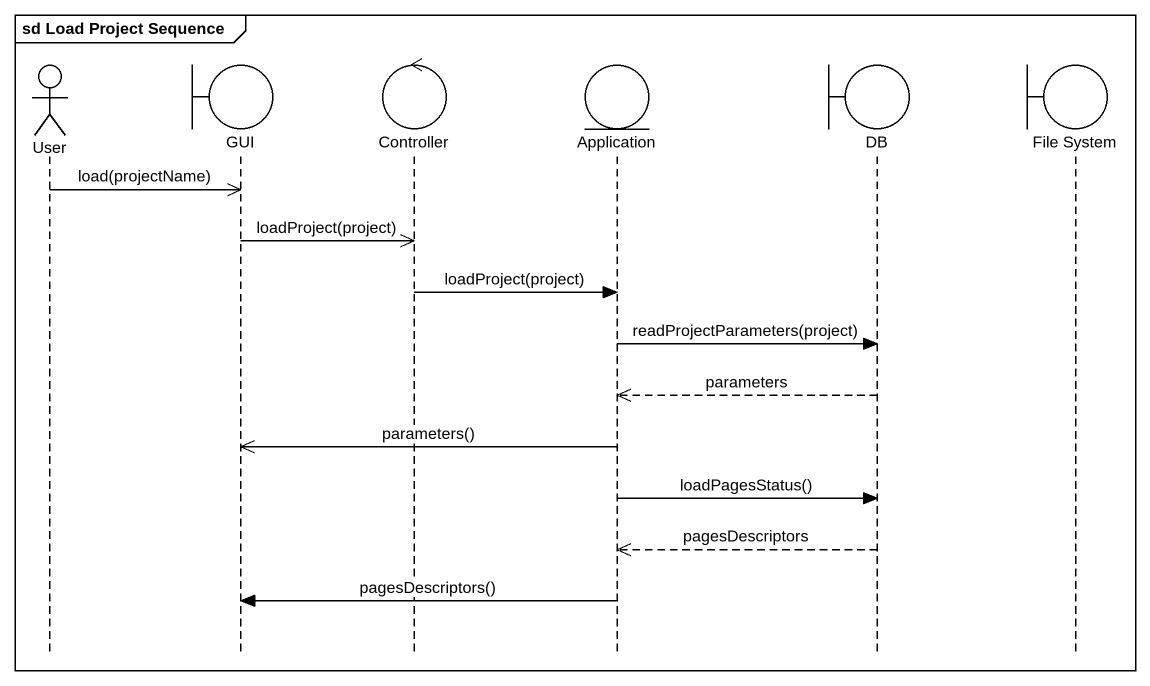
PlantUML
@startuml
mainframe sd Load Project Sequence
hide footbox
actor User
boundary GUI
control Controller
entity Application
boundary DB
boundary "File System" as File_System

User ->> GUI : load(projectName)
GUI ->> Controller : loadProject(project)
Controller -> Application : loadProject(project)
Application -> DB : readProjectParameters(project)
DB -->> Application : parameters
Application ->> GUI : parameters()
Application -> DB : loadPagesStatus()
DB -->> Application : pagesDescriptors
Application -> GUI : pagesDescriptors()
@enduml
